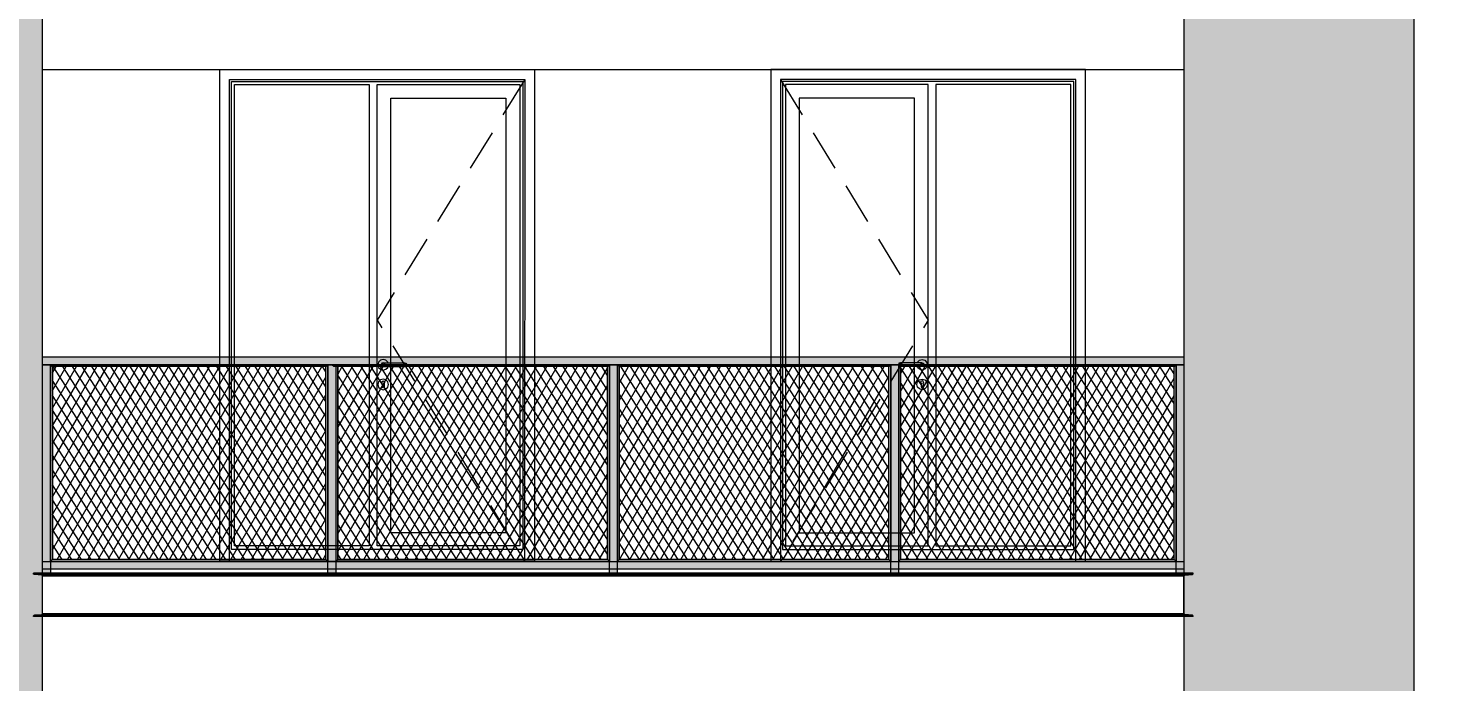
# Model space of a CAD drawing. Header units: millimetres. Extents: x 476244520 to 476657119, y 4620824743 to 4621446928.
# Drawn here: x 476574356 to 476581544, y 4621075334 to 4621078656 of the extents above; entities that cross this region are included whole.
import ezdxf

# ---------------------------------------------------------------- set-up
doc = ezdxf.new("R2010")
doc.units = ezdxf.units.MM
doc.header["$MEASUREMENT"] = 0
doc.linetypes.add('Hidden Line', pattern=[317.5, 211.666667, -105.833333])
for name, color, linetype, lineweight in [('2D Drafting - General_Pen_No__30_Pen_No__9_Pen_No__9_Pen_No__253', 252, 'Continuous', 0), ('2D Drafting - General_Pen_No__30_Pen_No__9_Pen_No__9_Pen_No__7', 7, 'Continuous', 0), ('2D Drafting - General_Pen_No__7_Pen_No__7', 7, 'Continuous', 0), ('New_2D Drafting - General_Pen_No__30_Pen_No__9_Pen_No__9_Pen_No__255', 255, 'Continuous', 0), ('New_2D Drafting - General_Pen_No__30_Pen_No__9_Pen_No__9_Pen_No__7', 7, 'Continuous', 0), ('New_2D Drafting - General_Pen_No__4', 7, 'Continuous', 0), ('New_2D Drafting - General_Pen_No__7', 7, 'Continuous', 0), ('New_Structural - Bearing_Pen_No__250', 7, 'Continuous', 0), ('Structural - Bearing_Pen_No__250', 7, 'Continuous', 0), ('zoma_Pen_No__142', 142, 'Continuous', 0)]:
    doc.layers.add(name, color=color, linetype=linetype, lineweight=lineweight)
doc.layers.add('zoma', color=7, linetype='Continuous')
doc.styles.add('GENERATED_STYLE_2', font='arial.ttf')
doc.dimstyles.new('GENERATED_STYLE__1', dxfattribs={"dimtxt": 200, "dimasz": 64.421331, "dimexe": 0.18, "dimexo": 3, "dimgap": 0.09, "dimtad": 1, "dimtih": 1, "dimtoh": 1, "dimlfac": 0.001, "dimzin": 0, "dimdsep": 46, "dimtxsty": 'GENERATED_STYLE_2', "dimblk": 'ARROWHEAD_2', "dimblk1": 'ARROWHEAD_2', "dimblk2": 'ARROWHEAD_2', "dimcen": 0.09, "dimclrd": 142, "dimclre": 142, "dimclrt": 142, "dimadec": 0, "dimazin": 0, "dimtfac": 1, "dimtdec": 4, "dimtmove": 0, "dimatfit": 3, "dimfxl": 1, "dimtolj": 1, "dimtzin": 0, "dimarcsym": 0})
pattern_1 = [(60, (476844527.15, 4621385791.044), (-38.971143, 22.5), []), (122.833095, (476844527.15, 4621385791.044), (36.8060797, 18.75), [])]

# ---------------------------------------------------------------- blocks, each defined once
blk = doc.blocks.new('*D172', base_point=(476844527.1, 4621385791))
at = {"layer": 'zoma_Pen_No__142', "color": 142, "linetype": 'Continuous', "lineweight": 0, "transparency": 16777216}
for p, q in [((476539727.3, 4621067767.3), (476539678.3, 4621067682.6)), ((476539702.8, 4621067661.4), (476539702.8, 4621067788.5)), ((476581478.3, 4621067682.6), (476581527.3, 4621067767.3)), ((476581502.8, 4621067661.4), (476581502.8, 4621067788.5)), ((476539661.3, 4621067725), (476539702.8, 4621067725)), ((476539702.8, 4621067725), (476581502.8, 4621067725)), ((476581502.8, 4621067725), (476581544.2, 4621067725))]:
    blk.add_line(p, q, dxfattribs=at)
at = {"layer": 'zoma_Pen_No__142', "color": 142, "lineweight": 0, "transparency": 16777216, "insert": (476560260.9, 4621067765), "char_height": 200, "attachment_point": 7, "style": 'GENERATED_STYLE_2'}
blk.add_mtext('\\A1;{\\pql;\\fArial CYR|b0|i0|c204|p34;41.80}', dxfattribs=at)
blk = doc.blocks.new('ARROWHEAD_2')
at = {"color": 0, "linetype": 'Continuous', "lineweight": 0}
for p, q in [((0, 0), (-1, 0)), ((-0.38, -0.66), (0.38, 0.66))]:
    blk.add_line(p, q, dxfattribs=at)

msp = doc.modelspace()

# ---------------------------------------------------------------- hatches: boundary and pattern name
at = {"layer": '2D Drafting - General_Pen_No__30_Pen_No__9_Pen_No__9_Pen_No__253', "linetype": 'Continuous', "lineweight": 0}
h = msp.add_hatch(dxfattribs=at)
h.set_pattern_fill('BRICK___RUNNING_BOND', color=252, style=0, pattern_type=2)
h.set_pattern_definition([(0, (476584677.18, 4621075479.1), (0, 66.64), []), (90, (476584677.18, 4621075479.1), (-244.8, 0), [66.64, -66.64]), (90, (476584799.58, 4621075545.74), (-244.8, 0), [66.64, -66.64])])
h.paths.add_polyline_path([(476539459.138, 4621072645.531), (476540629.005, 4621072645.531), (476540629.014, 4621075245.539), (476540629.014, 4621076667.176), (476540629.014, 4621084845.531), (476540629.014, 4621085057.885), (476540629.014, 4621085545.532), (476546429.014, 4621085545.532), (476546429.014, 4621072645.531), (476553686.976, 4621072645.531), (476553729.155, 4621072645.531), (476553729.155, 4621075945.533), (476553729.155, 4621078445.544), (476553729.155, 4621079070.057), (476553729.155, 4621085545.544), (476557529.011, 4621085545.544), (476557529.011, 4621075245.549), (476556929.206, 4621075245.549), (476556929.206, 4621070445.499), (476563929.127, 4621070445.499), (476563929.127, 4621075251.999), (476563329.323, 4621075251.999), (476563329.323, 4621085545.544), (476567129.179, 4621085545.544), (476567129.179, 4621072645.445), (476569940.806, 4621072645.445), (476569940.806, 4621072645.531), (476570829.494, 4621072645.531), (476572429.494, 4621072645.531), (476574429.014, 4621072645.531), (476574429.014, 4621085545.532), (476580229.014, 4621085545.532), (476580229.014, 4621072645.531), (476581399.049, 4621072645.531), (476581399.049, 4621085945.125), (476580317.511, 4621085945.125), (476574428.978, 4621085945.125), (476553729.155, 4621085945.125), (476546829.014, 4621085945.125), (476539459.138, 4621085945.125)])
h.paths.add_polyline_path([(476546829.014, 4621082345.544), (476546829.014, 4621084845.531), (476553329.014, 4621084845.531), (476553329.014, 4621082345.544)], flags=0)
h.paths.add_polyline_path([(476546829.014, 4621075945.533), (476546829.014, 4621078445.544), (476553329.014, 4621078445.544), (476553329.014, 4621075945.533)], flags=0)
h.paths.add_polyline_path([(476546829.014, 4621079145.544), (476546829.014, 4621081645.544), (476553329.014, 4621081645.544), (476553329.014, 4621079145.544)], flags=0)
h.paths.add_polyline_path([(476549474.939, 4621072745.581), (476549479.055, 4621072745.581), (476549479.055, 4621075245.581), (476547879.055, 4621075245.582), (476547879.055, 4621072745.581)], flags=0)
h.paths.add_polyline_path([(476559629.231, 4621083245.531), (476559629.231, 4621084845.531), (476558029.231, 4621084845.531), (476558029.231, 4621083245.531)], flags=0)
h.paths.add_polyline_path([(476559629.231, 4621073645.531), (476559629.231, 4621075245.531), (476558029.231, 4621075245.531), (476558029.231, 4621073645.531)], flags=0)
h.paths.add_polyline_path([(476558029.236, 4621076845.531), (476559629.236, 4621076845.531), (476559629.236, 4621078445.531), (476558029.236, 4621078445.531)], flags=0)
h.paths.add_polyline_path([(476559629.236, 4621080045.531), (476559629.236, 4621081645.531), (476558029.236, 4621081645.531), (476558029.236, 4621080045.531)], flags=0)
h.paths.add_polyline_path([(476559629.014, 4621071445.531), (476559629.014, 4621072045.531), (476558029.442, 4621072045.531), (476558029.442, 4621071445.531)], flags=0)
h.paths.add_polyline_path([(476561228.792, 4621078445.531), (476561228.792, 4621076845.531), (476562828.792, 4621076845.531), (476562828.792, 4621078445.531)], flags=0)
h.paths.add_polyline_path([(476561228.792, 4621080045.531), (476562828.792, 4621080045.531), (476562828.792, 4621081645.531), (476561228.792, 4621081645.531)], flags=0)
h.paths.add_polyline_path([(476561228.797, 4621084845.531), (476561228.797, 4621083245.531), (476562828.797, 4621083245.531), (476562828.797, 4621084845.531)], flags=0)
h.paths.add_polyline_path([(476562828.369, 4621071445.531), (476562828.369, 4621072045.531), (476561228.797, 4621072045.531), (476561228.797, 4621071445.531)], flags=0)
h.paths.add_polyline_path([(476561228.797, 4621073645.531), (476562828.797, 4621073645.531), (476562828.797, 4621075245.531), (476561228.797, 4621075245.531)], flags=0)
h.paths.add_polyline_path([(476568178.997, 4621081645.582), (476568178.997, 4621079145.581), (476569778.997, 4621079145.581), (476569778.997, 4621081645.581)], flags=0)
h.paths.add_polyline_path([(476569778.997, 4621075945.581), (476569778.997, 4621078445.581), (476568178.997, 4621078445.582), (476568178.997, 4621075945.581)], flags=0)
h.paths.add_polyline_path([(476568178.997, 4621082345.581), (476569778.997, 4621082345.581), (476569778.997, 4621084845.581), (476568178.997, 4621084845.582)], flags=0)
h.paths.add_polyline_path([(476571779.011, 4621084845.581), (476571779.011, 4621082345.581), (476573379.011, 4621082345.581), (476573379.011, 4621084845.582)], flags=0)
h.paths.add_polyline_path([(476571779.011, 4621081645.581), (476571779.011, 4621079145.581), (476573379.011, 4621079145.581), (476573379.011, 4621081645.582)], flags=0)
h.paths.add_polyline_path([(476571779.011, 4621075245.581), (476571779.011, 4621072745.581), (476571783.128, 4621072745.581), (476573379.011, 4621072745.581), (476573379.011, 4621075245.582)], flags=0)
h.paths.add_polyline_path([(476571779.011, 4621075945.581), (476573379.011, 4621075945.581), (476573379.011, 4621078445.582), (476571779.011, 4621078445.581)], flags=0)
at = {"layer": 'New_2D Drafting - General_Pen_No__30_Pen_No__9_Pen_No__9_Pen_No__255', "linetype": 'Continuous', "lineweight": 0}
for points in [[(476580229.014, 4621076985.535), (476580229.014, 4621076945.535), (476574429.014, 4621076945.535), (476574429.014, 4621076985.535)], [(476574469.014, 4621075885.541), (476574429.014, 4621075885.541), (476574429.014, 4621076945.535), (476574469.014, 4621076945.535)], [(476574478.988, 4621076935.535), (476574468.988, 4621076945.535), (476575879.014, 4621076945.535), (476575869.014, 4621076935.535)], [(476574469.014, 4621076945.535), (476574479.1, 4621076935.535), (476574479.1, 4621075955.533), (476574469.014, 4621075945.533)], [(476575879.014, 4621075945.533), (476575869.014, 4621075955.533), (476575869.014, 4621076935.535), (476575879.014, 4621076945.535)], [(476575919.014, 4621075885.507), (476575879.014, 4621075885.507), (476575879.014, 4621076945.535), (476575919.014, 4621076945.535)], [(476575909.014, 4621076935.561), (476575899.014, 4621076945.561), (476577309.014, 4621076945.561), (476577299.014, 4621076935.561)], [(476575919.014, 4621075945.507), (476575929.014, 4621075955.507), (476575929.014, 4621076935.535), (476575919.014, 4621076945.535)], [(476577309.014, 4621075945.533), (476577299.014, 4621075955.533), (476577299.014, 4621076935.561), (476577309.014, 4621076945.561)], [(476577349.014, 4621075885.507), (476577309.014, 4621075885.507), (476577309.014, 4621076945.535), (476577349.014, 4621076945.535)], [(476577359.014, 4621076935.535), (476577349.014, 4621076945.535), (476578739.014, 4621076945.535), (476578729.014, 4621076935.535)], [(476577349.014, 4621075945.507), (476577359.014, 4621075955.507), (476577359.014, 4621076935.535), (476577349.014, 4621076945.535)], [(476578739.014, 4621075945.533), (476578729.014, 4621075955.533), (476578729.014, 4621076935.561), (476578739.014, 4621076945.561)], [(476578779.014, 4621075885.507), (476578739.014, 4621075885.507), (476578739.014, 4621076945.535), (476578779.014, 4621076945.535)], [(476578779.014, 4621075945.507), (476578789.014, 4621075955.507), (476578789.014, 4621076935.535), (476578779.014, 4621076945.535)], [(476578789.014, 4621076935.535), (476578779.014, 4621076945.535), (476580189.014, 4621076945.535), (476580179.014, 4621076935.535)], [(476580189.014, 4621075945.507), (476580179.014, 4621075955.507), (476580179.014, 4621076935.535), (476580189.014, 4621076945.535)], [(476580229.014, 4621075885.541), (476580189.014, 4621075885.541), (476580189.014, 4621076945.535), (476580229.014, 4621076945.535)], [(476580229.014, 4621075945.533), (476580229.014, 4621075905.533), (476574429.014, 4621075905.533), (476574429.014, 4621075945.533)], [(476574479.1, 4621075955.533), (476574469.014, 4621075945.533), (476575879.014, 4621075945.533), (476575869.014, 4621075955.533)], [(476575929.014, 4621075955.559), (476575918.988, 4621075945.533), (476577309.014, 4621075945.533), (476577298.988, 4621075955.559)], [(476577359.014, 4621075955.507), (476577349.039, 4621075945.533), (476578739.04, 4621075945.533), (476578729.034, 4621075955.539)], [(476578789.014, 4621075955.533), (476578779.014, 4621075945.533), (476580188.988, 4621075945.533), (476580178.988, 4621075955.533)]]:
    msp.add_hatch(color=255, dxfattribs=at).paths.add_polyline_path(points)
at = {"layer": 'New_2D Drafting - General_Pen_No__7', "linetype": 'Continuous', "lineweight": 0}
h = msp.add_hatch(dxfattribs=at)
h.set_pattern_fill('BATT_INSULATION', style=0, pattern_type=2)
h.set_pattern_definition(pattern_1)
h.paths.add_polyline_path([(476575869.014, 4621076935.535), (476574479.1, 4621076935.535), (476574479.1, 4621075955.533), (476575869.014, 4621075955.533)])
h = msp.add_hatch(dxfattribs=at)
h.set_pattern_fill('BATT_INSULATION', style=0, pattern_type=2)
h.set_pattern_definition(pattern_1)
h.paths.add_polyline_path([(476577299.014, 4621076935.561), (476575929.014, 4621076935.561), (476575929.014, 4621075955.559), (476577299.014, 4621075955.559)])
h = msp.add_hatch(dxfattribs=at)
h.set_pattern_fill('BATT_INSULATION', style=0, pattern_type=2)
h.set_pattern_definition(pattern_1)
h.paths.add_polyline_path([(476578729.04, 4621076935.535), (476577359.014, 4621076935.535), (476577359.014, 4621075955.507), (476578729.04, 4621075955.507)])
h = msp.add_hatch(dxfattribs=at)
h.set_pattern_fill('BATT_INSULATION', style=0, pattern_type=2)
h.set_pattern_definition(pattern_1)
h.paths.add_polyline_path([(476580179.014, 4621076935.535), (476578789.014, 4621076935.535), (476578789.014, 4621075955.533), (476580179.014, 4621075955.533)])

# ---------------------------------------------------------------- linework, layer by layer
at = {"layer": '2D Drafting - General_Pen_No__30_Pen_No__9_Pen_No__9_Pen_No__7', "color": 7, "linetype": 'Continuous', "lineweight": 0, "flags": 128}
msp.add_lwpolyline([(476556929.206, 4621070445.499), (476563929.127, 4621070445.499), (476563929.127, 4621075251.999), (476563329.323, 4621075251.999), (476563329.323, 4621085545.544), (476567129.179, 4621085545.544), (476567129.179, 4621072645.445), (476569940.806, 4621072645.445), (476569940.806, 4621072645.531), (476570829.494, 4621072645.531), (476572429.494, 4621072645.531), (476574429.014, 4621072645.531), (476574429.014, 4621085545.532), (476580229.014, 4621085545.532), (476580229.014, 4621072645.531), (476581399.049, 4621072645.531), (476581399.049, 4621085945.125), (476580317.511, 4621085945.125), (476574428.978, 4621085945.125), (476553729.155, 4621085945.125)], dxfattribs=at)
at = {"layer": '2D Drafting - General_Pen_No__7_Pen_No__7', "color": 7, "linetype": 'Continuous', "lineweight": 0, "flags": 128}
for points in [[(476576924.593, 4621075945.538), (476575328.71, 4621075945.544), (476575328.718, 4621078445.544), (476576928.718, 4621078445.538)], [(476576928.718, 4621078445.538), (476576928.71, 4621075945.538), (476576924.593, 4621075945.538)], [(476578133.146, 4621075945.538), (476579729.029, 4621075945.543), (476579729.021, 4621078445.544), (476578129.021, 4621078445.538)], [(476578129.021, 4621078445.538), (476578129.029, 4621075945.538), (476578133.146, 4621075945.538)]]:
    msp.add_lwpolyline(points, dxfattribs=at)
for points in [[(476575378.718, 4621078395.542), (476576878.718, 4621078395.537), (476576878.71, 4621075945.538), (476575378.71, 4621075945.545)], [(476575388.718, 4621078385.542), (476576868.718, 4621078385.537), (476576868.71, 4621076005.54), (476575388.71, 4621076005.545)], [(476575403.718, 4621078370.542), (476576088.718, 4621078370.54), (476576088.71, 4621076025.542), (476575403.71, 4621076025.545)], [(476576128.714, 4621078370.54), (476576853.718, 4621078370.537), (476576853.71, 4621076025.54), (476576128.71, 4621076025.542)], [(476579679.021, 4621078395.542), (476578179.021, 4621078395.537), (476578179.029, 4621075945.538), (476579679.029, 4621075945.545)], [(476579669.021, 4621078385.542), (476578189.021, 4621078385.537), (476578189.029, 4621076005.54), (476579669.029, 4621076005.545)], [(476578929.025, 4621078370.54), (476578204.021, 4621078370.537), (476578204.029, 4621076025.54), (476578929.029, 4621076025.542)], [(476579654.021, 4621078370.542), (476578969.021, 4621078370.54), (476578969.029, 4621076025.542), (476579654.029, 4621076025.545)], [(476576198.718, 4621078300.54), (476576783.718, 4621078300.538), (476576783.71, 4621076090.54), (476576198.71, 4621076090.542)], [(476578859.021, 4621078300.539), (476578274.021, 4621078300.537), (476578274.029, 4621076090.54), (476578859.029, 4621076090.542)]]:
    msp.add_lwpolyline(points, close=True, dxfattribs=at)
at = {"layer": '2D Drafting - General_Pen_No__7_Pen_No__7', "color": 7, "linetype": 'Hidden Line', "lineweight": 0, "flags": 128}
for points in [[(476576878.718, 4621078395.537), (476576128.714, 4621077171.417), (476576877.933, 4621075946.822)], [(476578179.021, 4621078395.537), (476578929.025, 4621077171.417), (476578179.806, 4621075946.822)]]:
    msp.add_lwpolyline(points, dxfattribs=at)
at = {"layer": 'New_2D Drafting - General_Pen_No__30_Pen_No__9_Pen_No__9_Pen_No__7', "color": 7, "linetype": 'Continuous', "lineweight": 0, "flags": 128}
for points in [[(476580229.014, 4621076985.535), (476580229.014, 4621076945.535), (476574429.014, 4621076945.535), (476574429.014, 4621076985.535)], [(476574469.014, 4621075885.541), (476574429.014, 4621075885.541), (476574429.014, 4621076945.535), (476574469.014, 4621076945.535)], [(476574478.988, 4621076935.535), (476574468.988, 4621076945.535), (476575879.014, 4621076945.535), (476575869.014, 4621076935.535)], [(476574469.014, 4621076945.535), (476574479.1, 4621076935.535), (476574479.1, 4621075955.533), (476574469.014, 4621075945.533)], [(476575879.014, 4621075945.533), (476575869.014, 4621075955.533), (476575869.014, 4621076935.535), (476575879.014, 4621076945.535)], [(476575919.014, 4621075885.507), (476575879.014, 4621075885.507), (476575879.014, 4621076945.535), (476575919.014, 4621076945.535)], [(476575909.014, 4621076935.561), (476575899.014, 4621076945.561), (476577309.014, 4621076945.561), (476577299.014, 4621076935.561)], [(476575919.014, 4621075945.507), (476575929.014, 4621075955.507), (476575929.014, 4621076935.535), (476575919.014, 4621076945.535)], [(476577309.014, 4621075945.533), (476577299.014, 4621075955.533), (476577299.014, 4621076935.561), (476577309.014, 4621076945.561)], [(476577349.014, 4621075885.507), (476577309.014, 4621075885.507), (476577309.014, 4621076945.535), (476577349.014, 4621076945.535)], [(476577359.014, 4621076935.535), (476577349.014, 4621076945.535), (476578739.014, 4621076945.535), (476578729.014, 4621076935.535)], [(476577349.014, 4621075945.507), (476577359.014, 4621075955.507), (476577359.014, 4621076935.535), (476577349.014, 4621076945.535)], [(476578739.014, 4621075945.533), (476578729.014, 4621075955.533), (476578729.014, 4621076935.561), (476578739.014, 4621076945.561)], [(476578779.014, 4621075885.507), (476578739.014, 4621075885.507), (476578739.014, 4621076945.535), (476578779.014, 4621076945.535)], [(476578779.014, 4621075945.507), (476578789.014, 4621075955.507), (476578789.014, 4621076935.535), (476578779.014, 4621076945.535)], [(476578789.014, 4621076935.535), (476578779.014, 4621076945.535), (476580189.014, 4621076945.535), (476580179.014, 4621076935.535)], [(476580189.014, 4621075945.507), (476580179.014, 4621075955.507), (476580179.014, 4621076935.535), (476580189.014, 4621076945.535)], [(476580229.014, 4621075885.541), (476580189.014, 4621075885.541), (476580189.014, 4621076945.535), (476580229.014, 4621076945.535)], [(476580229.014, 4621075945.533), (476580229.014, 4621075905.533), (476574429.014, 4621075905.533), (476574429.014, 4621075945.533)], [(476574479.1, 4621075955.533), (476574469.014, 4621075945.533), (476575879.014, 4621075945.533), (476575869.014, 4621075955.533)], [(476575929.014, 4621075955.559), (476575918.988, 4621075945.533), (476577309.014, 4621075945.533), (476577298.988, 4621075955.559)], [(476577359.014, 4621075955.507), (476577349.039, 4621075945.533), (476578739.04, 4621075945.533), (476578729.034, 4621075955.539)], [(476578789.014, 4621075955.533), (476578779.014, 4621075945.533), (476580188.988, 4621075945.533), (476580178.988, 4621075955.533)]]:
    msp.add_lwpolyline(points, close=True, dxfattribs=at)
at = {"layer": 'New_2D Drafting - General_Pen_No__4', "color": 7, "linetype": 'Continuous', "lineweight": 0, "flags": 128}
for points in [[(476575869.014, 4621076935.535), (476574479.1, 4621076935.535), (476574479.1, 4621075955.533), (476575869.014, 4621075955.533)], [(476577299.014, 4621076935.561), (476575929.014, 4621076935.561), (476575929.014, 4621075955.559), (476577299.014, 4621075955.559)], [(476578729.04, 4621076935.535), (476577359.014, 4621076935.535), (476577359.014, 4621075955.507), (476578729.04, 4621075955.507)], [(476580179.014, 4621076935.535), (476578789.014, 4621076935.535), (476578789.014, 4621075955.533), (476580179.014, 4621075955.533)]]:
    msp.add_lwpolyline(points, close=True, dxfattribs=at)
at = {"layer": 'New_Structural - Bearing_Pen_No__250', "color": 7, "linetype": 'Continuous', "lineweight": 0}
for p, q in [((476574429.014, 4621078445.531), (476580229.014, 4621078445.531)), ((476576146.103, 4621076968.923), (476576136.221, 4621076959.041)), ((476576159.603, 4621076972.541), (476576146.103, 4621076968.923)), ((476576173.103, 4621076968.923), (476576159.603, 4621076972.541)), ((476576182.986, 4621076959.041), (476576173.103, 4621076968.923)), ((476578874.753, 4621076959.04), (476578884.635, 4621076968.923)), ((476578884.635, 4621076968.923), (476578898.135, 4621076972.541)), ((476578898.135, 4621076972.541), (476578911.635, 4621076968.923)), ((476578911.635, 4621076968.923), (476578921.518, 4621076959.041)), ((476576136.221, 4621076959.041), (476576132.603, 4621076945.541)), ((476576132.603, 4621076945.541), (476576136.221, 4621076932.041)), ((476576136.221, 4621076932.041), (476576146.103, 4621076922.158)), ((476576146.103, 4621076922.158), (476576159.603, 4621076918.541)), ((476576152.532, 4621076952.612), (476576149.603, 4621076945.541)), ((476576149.603, 4621076945.541), (476576152.532, 4621076938.47)), ((476576154.084, 4621076952.612), (476576151.325, 4621076945.541)), ((476576151.325, 4621076945.541), (476576154.084, 4621076938.47)), ((476576159.603, 4621076955.541), (476576152.532, 4621076952.612)), ((476576152.532, 4621076938.47), (476576159.603, 4621076935.541)), ((476576158.899, 4621076952.612), (476576156.787, 4621076945.541)), ((476576156.787, 4621076945.541), (476576158.899, 4621076938.47)), ((476576159.603, 4621076955.541), (476576160.745, 4621076955.541)), ((476576159.603, 4621076935.541), (476576160.745, 4621076935.541)), ((476576159.603, 4621076918.541), (476576173.103, 4621076922.158)), ((476576160.745, 4621076955.541), (476576163.997, 4621076955.541)), ((476576160.745, 4621076935.541), (476576163.997, 4621076935.541)), ((476576163.997, 4621076955.541), (476576168.863, 4621076955.541)), ((476576163.997, 4621076935.541), (476576168.863, 4621076935.541)), ((476576166.104, 4621076952.612), (476576164.961, 4621076945.541)), ((476576164.961, 4621076945.541), (476576166.104, 4621076938.47)), ((476576168.863, 4621076955.541), (476576174.603, 4621076955.541)), ((476576168.863, 4621076935.541), (476576174.603, 4621076935.541)), ((476576173.103, 4621076922.158), (476576182.986, 4621076932.041)), ((476576174.603, 4621076955.541), (476576254.603, 4621076955.54)), ((476576174.603, 4621076935.541), (476576254.603, 4621076935.54)), ((476576183.924, 4621076955.541), (476576182.986, 4621076959.041)), ((476576182.986, 4621076932.041), (476576183.924, 4621076935.541)), ((476576254.603, 4621076955.54), (476576260.344, 4621076955.54)), ((476576254.603, 4621076935.54), (476576260.344, 4621076935.54)), ((476576260.344, 4621076955.54), (476576265.21, 4621076955.54)), ((476576260.344, 4621076935.54), (476576265.21, 4621076935.54)), ((476576263.103, 4621076952.611), (476576264.245, 4621076945.54)), ((476576264.245, 4621076945.54), (476576263.103, 4621076938.469)), ((476576265.21, 4621076955.54), (476576268.462, 4621076955.54)), ((476576265.21, 4621076935.54), (476576268.461, 4621076935.54)), ((476576268.461, 4621076935.54), (476576269.603, 4621076935.54)), ((476576268.462, 4621076955.54), (476576269.603, 4621076955.54)), ((476576269.603, 4621076955.54), (476576276.674, 4621076952.611)), ((476576276.674, 4621076938.469), (476576269.603, 4621076935.54)), ((476576270.308, 4621076952.611), (476576272.419, 4621076945.54)), ((476576272.419, 4621076945.54), (476576270.308, 4621076938.469)), ((476576275.122, 4621076952.611), (476576277.881, 4621076945.54)), ((476576277.881, 4621076945.54), (476576275.122, 4621076938.469)), ((476576276.674, 4621076952.611), (476576279.603, 4621076945.54)), ((476576279.603, 4621076945.54), (476576276.674, 4621076938.469)), ((476578781.064, 4621076952.611), (476578778.136, 4621076945.54)), ((476578778.136, 4621076945.54), (476578781.065, 4621076938.469)), ((476578782.617, 4621076952.611), (476578779.858, 4621076945.54)), ((476578779.858, 4621076945.54), (476578782.617, 4621076938.469)), ((476578788.136, 4621076955.54), (476578781.064, 4621076952.611)), ((476578781.065, 4621076938.469), (476578788.136, 4621076935.54)), ((476578787.431, 4621076952.611), (476578785.319, 4621076945.54)), ((476578785.319, 4621076945.54), (476578787.431, 4621076938.469)), ((476578789.277, 4621076955.54), (476578788.136, 4621076955.54)), ((476578789.277, 4621076935.54), (476578788.136, 4621076935.54)), ((476578792.529, 4621076955.54), (476578789.277, 4621076955.54)), ((476578792.529, 4621076935.54), (476578789.277, 4621076935.54)), ((476578797.395, 4621076955.54), (476578792.529, 4621076955.54)), ((476578797.395, 4621076935.54), (476578792.529, 4621076935.54)), ((476578794.636, 4621076952.611), (476578793.494, 4621076945.54)), ((476578793.494, 4621076945.54), (476578794.636, 4621076938.469)), ((476578803.136, 4621076955.54), (476578797.395, 4621076955.54)), ((476578803.136, 4621076935.54), (476578797.395, 4621076935.54)), ((476578883.136, 4621076955.541), (476578803.136, 4621076955.54)), ((476578883.136, 4621076935.541), (476578803.136, 4621076935.54)), ((476578873.815, 4621076955.54), (476578874.753, 4621076959.04)), ((476578874.753, 4621076932.04), (476578873.815, 4621076935.54)), ((476578884.636, 4621076922.158), (476578874.753, 4621076932.04)), ((476578888.876, 4621076955.541), (476578883.136, 4621076955.541)), ((476578888.876, 4621076935.541), (476578883.136, 4621076935.541)), ((476578898.136, 4621076918.541), (476578884.636, 4621076922.158)), ((476578893.742, 4621076955.541), (476578888.876, 4621076955.541)), ((476578893.742, 4621076935.541), (476578888.876, 4621076935.541)), ((476578891.635, 4621076952.612), (476578892.778, 4621076945.541)), ((476578892.778, 4621076945.541), (476578891.635, 4621076938.469)), ((476578896.994, 4621076955.541), (476578893.742, 4621076955.541)), ((476578896.994, 4621076935.541), (476578893.742, 4621076935.541)), ((476578898.136, 4621076955.541), (476578896.994, 4621076955.541)), ((476578898.136, 4621076935.541), (476578896.994, 4621076935.541)), ((476578898.136, 4621076955.541), (476578905.207, 4621076952.612)), ((476578905.207, 4621076938.47), (476578898.136, 4621076935.541)), ((476578911.636, 4621076922.158), (476578898.136, 4621076918.541)), ((476578898.84, 4621076952.612), (476578900.952, 4621076945.541)), ((476578900.952, 4621076945.541), (476578898.84, 4621076938.47)), ((476578903.655, 4621076952.612), (476578906.414, 4621076945.541)), ((476578906.414, 4621076945.541), (476578903.655, 4621076938.47)), ((476578905.207, 4621076952.612), (476578908.136, 4621076945.541)), ((476578908.136, 4621076945.541), (476578905.207, 4621076938.47)), ((476578921.518, 4621076932.041), (476578911.636, 4621076922.158)), ((476578921.518, 4621076959.041), (476578925.136, 4621076945.541)), ((476578925.136, 4621076945.541), (476578921.518, 4621076932.041)), ((476576136.22, 4621076859.041), (476576132.603, 4621076845.541)), ((476576132.603, 4621076845.541), (476576136.22, 4621076832.041)), ((476576146.103, 4621076868.923), (476576136.22, 4621076859.041)), ((476576136.22, 4621076832.041), (476576146.103, 4621076822.158)), ((476576159.603, 4621076872.541), (476576146.103, 4621076868.923)), ((476576146.103, 4621076822.158), (476576159.603, 4621076818.541)), ((476576152.883, 4621076857.181), (476576152.135, 4621076855.233)), ((476576154.603, 4621076849.941), (476576152.135, 4621076855.233)), ((476576152.883, 4621076857.181), (476576154.228, 4621076860.685)), ((476576154.228, 4621076860.685), (476576159.603, 4621076862.966)), ((476576154.603, 4621076848.427), (476576154.603, 4621076849.941)), ((476576154.603, 4621076848.427), (476576154.603, 4621076845.541)), ((476576154.603, 4621076845.541), (476576154.603, 4621076842.654)), ((476576154.603, 4621076842.654), (476576154.603, 4621076836.88)), ((476576154.603, 4621076836.88), (476576154.603, 4621076833.041)), ((476576156.067, 4621076829.505), (476576154.603, 4621076833.041)), ((476576159.603, 4621076828.041), (476576156.067, 4621076829.505)), ((476576173.103, 4621076868.923), (476576159.603, 4621076872.541)), ((476576159.603, 4621076862.966), (476576164.978, 4621076860.685)), ((476576163.138, 4621076829.505), (476576159.603, 4621076828.041)), ((476576159.603, 4621076818.541), (476576173.103, 4621076822.158)), ((476576164.603, 4621076833.041), (476576163.138, 4621076829.505)), ((476576167.071, 4621076855.233), (476576164.603, 4621076849.941)), ((476576164.603, 4621076849.941), (476576164.603, 4621076848.427)), ((476576164.603, 4621076848.427), (476576164.603, 4621076845.541)), ((476576164.603, 4621076845.541), (476576164.603, 4621076842.654)), ((476576164.603, 4621076842.654), (476576164.603, 4621076836.88)), ((476576164.603, 4621076836.88), (476576164.603, 4621076833.041)), ((476576166.323, 4621076857.18), (476576164.978, 4621076860.685)), ((476576166.323, 4621076857.18), (476576167.071, 4621076855.233)), ((476576182.986, 4621076859.041), (476576173.103, 4621076868.923)), ((476576173.103, 4621076822.158), (476576182.986, 4621076832.041)), ((476576186.603, 4621076845.541), (476576182.986, 4621076859.041)), ((476576182.986, 4621076832.041), (476576186.603, 4621076845.541)), ((476578871.136, 4621076845.54), (476578874.753, 4621076859.04)), ((476578874.753, 4621076832.04), (476578871.136, 4621076845.54)), ((476578874.753, 4621076859.04), (476578884.636, 4621076868.923)), ((476578884.636, 4621076822.158), (476578874.753, 4621076832.04)), ((476578884.636, 4621076868.923), (476578898.136, 4621076872.541)), ((476578898.136, 4621076818.541), (476578884.636, 4621076822.158)), ((476578891.416, 4621076857.18), (476578890.668, 4621076855.233)), ((476578890.668, 4621076855.233), (476578893.136, 4621076849.941)), ((476578891.416, 4621076857.18), (476578892.761, 4621076860.684)), ((476578898.136, 4621076862.966), (476578892.761, 4621076860.684)), ((476578893.136, 4621076849.941), (476578893.136, 4621076848.427)), ((476578893.136, 4621076848.427), (476578893.136, 4621076845.541)), ((476578893.136, 4621076845.541), (476578893.136, 4621076842.654)), ((476578893.136, 4621076842.654), (476578893.136, 4621076836.88)), ((476578893.136, 4621076836.88), (476578893.136, 4621076833.041)), ((476578893.136, 4621076833.041), (476578894.6, 4621076829.505)), ((476578894.6, 4621076829.505), (476578898.136, 4621076828.041)), ((476578898.136, 4621076872.541), (476578911.636, 4621076868.923)), ((476578903.511, 4621076860.684), (476578898.136, 4621076862.966)), ((476578898.136, 4621076828.041), (476578901.671, 4621076829.505)), ((476578911.636, 4621076822.158), (476578898.136, 4621076818.541)), ((476578901.671, 4621076829.505), (476578903.136, 4621076833.041)), ((476578903.136, 4621076849.941), (476578905.604, 4621076855.233)), ((476578903.136, 4621076848.427), (476578903.136, 4621076849.941)), ((476578903.136, 4621076848.427), (476578903.136, 4621076845.541)), ((476578903.136, 4621076845.541), (476578903.136, 4621076842.654)), ((476578903.136, 4621076842.654), (476578903.136, 4621076836.88)), ((476578903.136, 4621076836.88), (476578903.136, 4621076833.041)), ((476578904.856, 4621076857.18), (476578903.511, 4621076860.684)), ((476578904.856, 4621076857.18), (476578905.604, 4621076855.233)), ((476578911.636, 4621076868.923), (476578921.519, 4621076859.041)), ((476578921.519, 4621076832.041), (476578911.636, 4621076822.158)), ((476578921.519, 4621076859.041), (476578925.136, 4621076845.541)), ((476578925.136, 4621076845.541), (476578921.519, 4621076832.041))]:
    msp.add_line(p, q, dxfattribs=at)
at = {"layer": 'Structural - Bearing_Pen_No__250', "color": 7, "linetype": 'Continuous', "lineweight": 0}
for p, q in [((476574382.688, 4621075883.037), (476574382.688, 4621075885.532)), ((476580275.34, 4621075885.532), (476574382.688, 4621075885.532)), ((476574383.088, 4621075881.506), (476574382.688, 4621075883.037)), ((476580275.34, 4621075883.037), (476574382.688, 4621075883.037)), ((476574384.226, 4621075880.208), (476574383.088, 4621075881.506)), ((476574385.929, 4621075879.341), (476574384.226, 4621075880.208)), ((476574387.151, 4621075879.082), (476574385.929, 4621075879.341)), ((476574424.552, 4621075875.092), (476574387.151, 4621075879.082)), ((476580270.878, 4621075879.082), (476574387.151, 4621075879.082)), ((476574425.774, 4621075874.832), (476574424.552, 4621075875.092)), ((476580233.477, 4621075875.092), (476574424.552, 4621075875.092)), ((476574427.477, 4621075873.965), (476574425.774, 4621075874.832)), ((476574428.615, 4621075872.667), (476574427.477, 4621075873.965)), ((476574429.014, 4621075871.137), (476574428.615, 4621075872.667)), ((476574429.014, 4621075679.945), (476574429.014, 4621075871.137)), ((476580229.014, 4621075871.137), (476574429.014, 4621075871.137)), ((476580229.014, 4621075871.137), (476580229.414, 4621075872.667)), ((476580229.014, 4621075679.945), (476580229.014, 4621075871.137)), ((476580229.414, 4621075872.667), (476580230.552, 4621075873.965)), ((476580230.552, 4621075873.965), (476580232.255, 4621075874.832)), ((476580232.255, 4621075874.832), (476580233.477, 4621075875.092)), ((476580233.477, 4621075875.092), (476580270.878, 4621075879.082)), ((476580270.878, 4621075879.082), (476580272.1, 4621075879.341)), ((476580272.1, 4621075879.341), (476580273.803, 4621075880.208)), ((476580273.803, 4621075880.208), (476580274.94, 4621075881.506)), ((476580274.94, 4621075881.506), (476580275.34, 4621075883.037)), ((476580275.34, 4621075883.037), (476580275.34, 4621075885.532)), ((476574384.226, 4621075670.855), (476574385.929, 4621075671.722)), ((476574385.929, 4621075671.722), (476574387.151, 4621075671.982)), ((476574387.151, 4621075671.982), (476574424.552, 4621075675.972)), ((476580270.878, 4621075671.982), (476574387.151, 4621075671.982)), ((476574424.552, 4621075675.972), (476574425.774, 4621075676.231)), ((476580233.477, 4621075675.972), (476574424.552, 4621075675.972)), ((476574425.774, 4621075676.231), (476574427.477, 4621075677.098)), ((476574427.477, 4621075677.098), (476574428.615, 4621075678.396)), ((476574428.615, 4621075678.396), (476574429.014, 4621075679.927)), ((476580229.014, 4621075679.927), (476574429.014, 4621075679.927)), ((476580229.414, 4621075678.396), (476580229.014, 4621075679.927)), ((476580230.552, 4621075677.098), (476580229.414, 4621075678.396)), ((476580232.255, 4621075676.231), (476580230.552, 4621075677.098)), ((476580233.477, 4621075675.972), (476580232.255, 4621075676.231)), ((476580270.878, 4621075671.982), (476580233.477, 4621075675.972)), ((476580272.1, 4621075671.722), (476580270.878, 4621075671.982)), ((476580273.803, 4621075670.855), (476580272.1, 4621075671.722)), ((476574382.688, 4621075668.027), (476574383.088, 4621075669.557)), ((476574382.688, 4621075665.532), (476574382.688, 4621075668.027)), ((476580275.34, 4621075668.027), (476574382.688, 4621075668.027)), ((476580275.34, 4621075665.532), (476574382.688, 4621075665.532)), ((476574383.088, 4621075669.557), (476574384.226, 4621075670.855)), ((476580274.94, 4621075669.557), (476580273.803, 4621075670.855)), ((476580275.34, 4621075668.027), (476580274.94, 4621075669.557)), ((476580275.34, 4621075665.532), (476580275.34, 4621075668.027))]:
    msp.add_line(p, q, dxfattribs=at)

# ---------------------------------------------------------------- dimensions: what is measured, and where the dimension line sits
at = {"layer": 'zoma', "color": 142, "linetype": 'Continuous', "lineweight": 0}
dim = msp.add_linear_dim(base=(476581502.797, 4621067724.959), p1=(476539702.797, 4621076325.506), p2=(476581502.797, 4621078287.446), dimstyle='GENERATED_STYLE__1', dxfattribs=at)
dim.commit()
dim.dimension.update_dxf_attribs({"geometry": '*D172', "text_midpoint": (476560596.855, 4621067864.959), "dimtype": 160})

doc.saveas('drawing.dxf')
